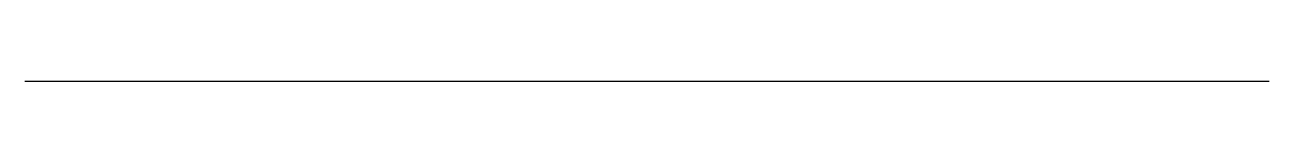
# Model space of a CAD drawing. Header units: inches. Extents: x 2.4 to 77.4, y 0 to 0.
import ezdxf

# ---------------------------------------------------------------- set-up
doc = ezdxf.new("R2010")
doc.units = ezdxf.units.IN
doc.header["$MEASUREMENT"] = 0

msp = doc.modelspace()

# ---------------------------------------------------------------- linework, layer by layer
at = {"extrusion": (0, -1, 0)}
for p, q in [((2.411, 0, 1.382), (77.411, 0, 1.382)), ((2.411, 0, 16.382), (77.411, 0, 16.382))]:
    msp.add_line(p, q, dxfattribs=at)

doc.saveas('drawing.dxf')
